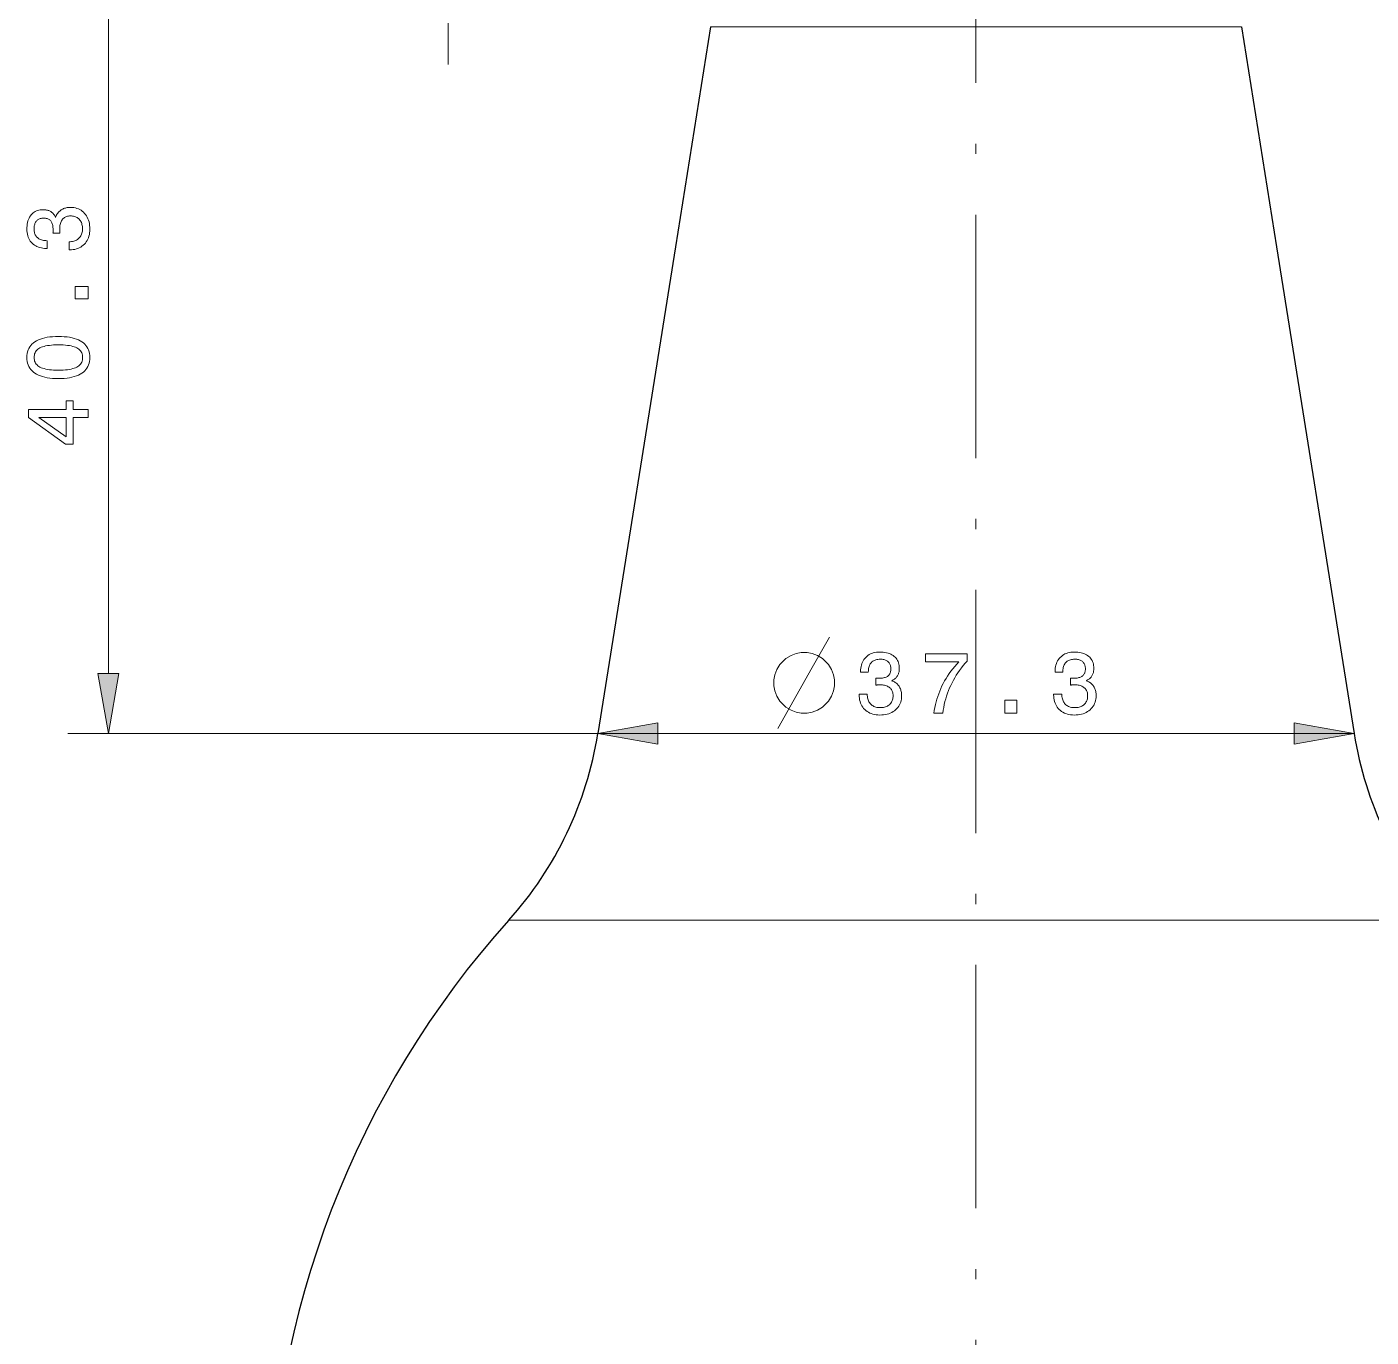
# Model space of a CAD drawing. Extents: x 0 to 297, y 0 to 420.
# Drawn here: x 61.8 to 128.1, y 311.3 to 375.9 of the extents above; entities that cross this region are included whole.
import ezdxf

# ---------------------------------------------------------------- set-up
doc = ezdxf.new("R2010")
doc.units = 0
doc.linetypes.add('DASHDOT', pattern=[18.5, 12, -3, 0.5, -3])

msp = doc.modelspace()

# ---------------------------------------------------------------- linework, layer by layer
at = {"color": 7, "linetype": 'DASHDOT', "lineweight": 13}
msp.add_line((108.657, 385.172), (108.657, 178.651), dxfattribs=at)
at = {"color": 7, "lineweight": 13}
for p, q in [((65.864, 344.039), (65.864, 378.43)), ((120.152, 375.939), (95.558, 375.939)), ((90.007, 341.085), (63.864, 341.085)), ((125.024, 341.085), (90.007, 341.085)), ((92.961, 341.085), (124.352, 341.085)), ((128.877, 331.881), (85.616, 331.881))]:
    msp.add_line(p, q, dxfattribs=at)
at = {"color": 7, "lineweight": 13, "ltscale": 0.051139}
msp.add_line((82.62, 374.085), (82.62, 376.13), dxfattribs=at)
at = {"color": 7, "lineweight": 30, "ltscale": 0.274778}
for p, q in [((95.558, 375.939), (93.829, 365.085)), ((121.756, 375.939), (123.485, 365.085))]:
    msp.add_line(p, q, dxfattribs=at)
at = {"color": 7, "lineweight": 13, "ltscale": 0.040088}
msp.add_line((121.756, 375.939), (120.152, 375.939), dxfattribs=at)
at = {"color": 7, "lineweight": 30}
for p, q in [((93.829, 365.085), (90.007, 341.085)), ((123.485, 365.085), (127.307, 341.085))]:
    msp.add_line(p, q, dxfattribs=at)
at = {"color": 7, "lineweight": 13, "ltscale": 0.057077}
msp.add_line((127.307, 341.085), (125.024, 341.085), dxfattribs=at)
at = {"color": 7, "lineweight": 13}
for points in [[(63.924, 364.941), (63.924, 365.34), (63.986, 365.342), (64.045, 365.349), (64.101, 365.358), (64.154, 365.37), (64.205, 365.386), (64.252, 365.405), (64.297, 365.427), (64.339, 365.453), (64.378, 365.482), (64.414, 365.513), (64.447, 365.548), (64.477, 365.586), (64.503, 365.626), (64.525, 365.669), (64.544, 365.715), (64.56, 365.763), (64.572, 365.814), (64.581, 365.867), (64.586, 365.924), (64.588, 365.983), (64.586, 366.04), (64.582, 366.096), (64.574, 366.148), (64.563, 366.199), (64.548, 366.246), (64.531, 366.292), (64.51, 366.334), (64.487, 366.375), (64.46, 366.412), (64.43, 366.447), (64.397, 366.48), (64.362, 366.509), (64.324, 366.534), (64.284, 366.556), (64.242, 366.575), (64.198, 366.59), (64.151, 366.602), (64.101, 366.61), (64.05, 366.615), (63.996, 366.617), (63.946, 366.615), (63.9, 366.61), (63.855, 366.602), (63.813, 366.59), (63.772, 366.575), (63.734, 366.557), (63.699, 366.535), (63.665, 366.51), (63.634, 366.481), (63.604, 366.45), (63.578, 366.415), (63.554, 366.377), (63.533, 366.337), (63.515, 366.294), (63.499, 366.248), (63.487, 366.199), (63.477, 366.148), (63.47, 366.094), (63.466, 366.038), (63.464, 365.978), (63.464, 365.97), (63.464, 365.961), (63.464, 365.953), (63.465, 365.944), (63.465, 365.935), (63.465, 365.926), (63.465, 365.917), (63.466, 365.908), (63.466, 365.899), (63.466, 365.89), (63.467, 365.88), (63.467, 365.87), (63.468, 365.859), (63.468, 365.848), (63.469, 365.836), (63.47, 365.823), (63.47, 365.81), (63.471, 365.797), (63.472, 365.782), (63.473, 365.768), (63.133, 365.768), (63.134, 365.777), (63.134, 365.786), (63.134, 365.795), (63.135, 365.804), (63.135, 365.813), (63.135, 365.822), (63.136, 365.83), (63.136, 365.839), (63.136, 365.848), (63.136, 365.856), (63.137, 365.864), (63.137, 365.873), (63.137, 365.881), (63.137, 365.889), (63.137, 365.897), (63.137, 365.904), (63.137, 365.912), (63.137, 365.919), (63.138, 365.927), (63.138, 365.934), (63.136, 365.991), (63.133, 366.044), (63.127, 366.095), (63.119, 366.143), (63.109, 366.187), (63.096, 366.229), (63.081, 366.267), (63.064, 366.303), (63.044, 366.336), (63.023, 366.365), (62.998, 366.392), (62.972, 366.416), (62.943, 366.437), (62.911, 366.455), (62.877, 366.47), (62.841, 366.483), (62.802, 366.493), (62.761, 366.5), (62.718, 366.504), (62.672, 366.505), (62.627, 366.504), (62.585, 366.5), (62.544, 366.493), (62.506, 366.484), (62.47, 366.471), (62.436, 366.456), (62.404, 366.439), (62.375, 366.418), (62.347, 366.395), (62.322, 366.369), (62.298, 366.341), (62.278, 366.31), (62.259, 366.277), (62.243, 366.242), (62.23, 366.204), (62.219, 366.163), (62.21, 366.121), (62.204, 366.076), (62.201, 366.028), (62.199, 365.978), (62.201, 365.922), (62.206, 365.869), (62.214, 365.819), (62.225, 365.771), (62.24, 365.726), (62.258, 365.684), (62.279, 365.645), (62.303, 365.608), (62.331, 365.574), (62.362, 365.543), (62.396, 365.515), (62.433, 365.489), (62.473, 365.467), (62.516, 365.448), (62.562, 365.432), (62.611, 365.418), (62.663, 365.408), (62.719, 365.4), (62.777, 365.396), (62.838, 365.394), (62.838, 365.011), (62.809, 365.011), (62.722, 365.013), (62.64, 365.021), (62.56, 365.034), (62.485, 365.052), (62.413, 365.075), (62.344, 365.103), (62.28, 365.136), (62.218, 365.175), (62.161, 365.218), (62.107, 365.267), (62.057, 365.32), (62.012, 365.376), (61.973, 365.437), (61.939, 365.5), (61.911, 365.567), (61.887, 365.638), (61.869, 365.713), (61.856, 365.791), (61.848, 365.872), (61.845, 365.957), (61.847, 366.047), (61.854, 366.133), (61.864, 366.214), (61.879, 366.292), (61.898, 366.365), (61.922, 366.434), (61.95, 366.499), (61.981, 366.56), (62.018, 366.617), (62.058, 366.67), (62.102, 366.718), (62.15, 366.761), (62.201, 366.799), (62.255, 366.832), (62.313, 366.86), (62.374, 366.882), (62.439, 366.9), (62.507, 366.913), (62.578, 366.92), (62.653, 366.923), (62.695, 366.922), (62.737, 366.919), (62.777, 366.914), (62.816, 366.907), (62.854, 366.899), (62.89, 366.888), (62.926, 366.876), (62.96, 366.861), (62.992, 366.845), (63.024, 366.827), (63.054, 366.807), (63.082, 366.785), (63.109, 366.761), (63.135, 366.735), (63.159, 366.708), (63.182, 366.679), (63.203, 366.648), (63.223, 366.615), (63.241, 366.58), (63.258, 366.543), (63.276, 366.591), (63.297, 366.636), (63.32, 366.678), (63.344, 366.719), (63.371, 366.757), (63.4, 366.792), (63.43, 366.825), (63.463, 366.856), (63.497, 366.885), (63.534, 366.911), (63.572, 366.935), (63.612, 366.956), (63.654, 366.975), (63.698, 366.991), (63.743, 367.005), (63.79, 367.017), (63.839, 367.025), (63.889, 367.032), (63.942, 367.035), (63.996, 367.037), (64.08, 367.034), (64.162, 367.025), (64.24, 367.01), (64.314, 366.989), (64.385, 366.963), (64.453, 366.93), (64.517, 366.892), (64.578, 366.848), (64.635, 366.798), (64.689, 366.742), (64.739, 366.681), (64.783, 366.616), (64.822, 366.547), (64.856, 366.474), (64.885, 366.398), (64.909, 366.318), (64.927, 366.233), (64.94, 366.145), (64.948, 366.053), (64.951, 365.957), (64.948, 365.866), (64.94, 365.779), (64.926, 365.696), (64.907, 365.616), (64.883, 365.54), (64.853, 365.468), (64.817, 365.4), (64.777, 365.335), (64.73, 365.274), (64.679, 365.217), (64.622, 365.165), (64.563, 365.118), (64.499, 365.076), (64.432, 365.04), (64.361, 365.01), (64.287, 364.985), (64.209, 364.966), (64.127, 364.952), (64.042, 364.944), (63.953, 364.941)], [(64.864, 362.533), (64.221, 362.533), (64.221, 363.13), (64.864, 363.13)], [(63.401, 358.593), (63.252, 358.596), (63.111, 358.604), (62.977, 358.617), (62.85, 358.636), (62.731, 358.66), (62.619, 358.689), (62.514, 358.723), (62.416, 358.763), (62.326, 358.808), (62.243, 358.859), (62.167, 358.914), (62.1, 358.975), (62.04, 359.04), (61.988, 359.11), (61.945, 359.185), (61.909, 359.265), (61.881, 359.35), (61.861, 359.439), (61.849, 359.533), (61.845, 359.633), (61.849, 359.733), (61.861, 359.828), (61.881, 359.917), (61.908, 360.002), (61.944, 360.082), (61.987, 360.157), (62.038, 360.227), (62.097, 360.292), (62.165, 360.352), (62.239, 360.407), (62.322, 360.457), (62.412, 360.502), (62.51, 360.541), (62.615, 360.575), (62.727, 360.604), (62.847, 360.628), (62.974, 360.646), (63.109, 360.659), (63.251, 360.667), (63.401, 360.67), (63.55, 360.667), (63.692, 360.659), (63.827, 360.646), (63.954, 360.628), (64.073, 360.604), (64.185, 360.575), (64.29, 360.541), (64.387, 360.502), (64.476, 360.457), (64.558, 360.407), (64.633, 360.352), (64.7, 360.292), (64.758, 360.227), (64.809, 360.157), (64.853, 360.082), (64.888, 360.002), (64.915, 359.917), (64.935, 359.828), (64.947, 359.733), (64.951, 359.633), (64.947, 359.533), (64.935, 359.439), (64.915, 359.35), (64.888, 359.265), (64.852, 359.185), (64.809, 359.11), (64.757, 359.04), (64.698, 358.975), (64.631, 358.914), (64.556, 358.859), (64.474, 358.808), (64.384, 358.763), (64.287, 358.723), (64.182, 358.689), (64.07, 358.66), (63.951, 358.636), (63.825, 358.617), (63.691, 358.604), (63.55, 358.596)], [(63.401, 359.006), (63.522, 359.008), (63.636, 359.013), (63.743, 359.02), (63.844, 359.031), (63.938, 359.044), (64.025, 359.061), (64.106, 359.081), (64.18, 359.104), (64.248, 359.129), (64.309, 359.158), (64.363, 359.19), (64.412, 359.226), (64.455, 359.265), (64.493, 359.307), (64.524, 359.353), (64.55, 359.402), (64.571, 359.454), (64.585, 359.51), (64.594, 359.57), (64.596, 359.633), (64.594, 359.696), (64.585, 359.755), (64.571, 359.812), (64.551, 359.864), (64.525, 359.913), (64.494, 359.959), (64.457, 360.001), (64.414, 360.039), (64.366, 360.074), (64.312, 360.106), (64.251, 360.134), (64.184, 360.159), (64.11, 360.182), (64.029, 360.201), (63.942, 360.217), (63.847, 360.231), (63.746, 360.241), (63.638, 360.249), (63.523, 360.253), (63.401, 360.255), (63.279, 360.253), (63.163, 360.249), (63.055, 360.241), (62.953, 360.231), (62.859, 360.217), (62.771, 360.201), (62.69, 360.182), (62.616, 360.159), (62.549, 360.134), (62.488, 360.106), (62.434, 360.074), (62.386, 360.039), (62.343, 360.001), (62.306, 359.959), (62.275, 359.913), (62.249, 359.864), (62.229, 359.812), (62.215, 359.755), (62.206, 359.696), (62.204, 359.633), (62.206, 359.57), (62.215, 359.51), (62.229, 359.454), (62.25, 359.402), (62.276, 359.353), (62.307, 359.307), (62.345, 359.265), (62.388, 359.226), (62.437, 359.19), (62.491, 359.158), (62.552, 359.129), (62.62, 359.104), (62.694, 359.081), (62.775, 359.061), (62.863, 359.044), (62.957, 359.031), (63.058, 359.02), (63.166, 359.013), (63.28, 359.008)], [(64.864, 356.673), (64.122, 356.673), (64.122, 355.355), (63.743, 355.355), (61.932, 356.668), (61.932, 357.061), (63.776, 357.061), (63.776, 357.489), (64.122, 357.489), (64.122, 357.061), (64.864, 357.061)], [(63.776, 355.718), (63.776, 356.673), (62.433, 356.673)], [(100.333, 345.085), (100.033, 345.085), (99.783, 345.035), (99.533, 344.935), (99.283, 344.785), (98.983, 344.485), (98.833, 344.235), (98.733, 343.985), (98.683, 343.735), (98.683, 343.435), (98.733, 343.185), (98.833, 342.935), (98.983, 342.685), (99.283, 342.385), (99.533, 342.235), (99.783, 342.135), (100.033, 342.085), (100.333, 342.085), (100.583, 342.135), (100.833, 342.235), (101.083, 342.385), (101.383, 342.685), (101.533, 342.935), (101.633, 343.185), (101.683, 343.435), (101.683, 343.735), (101.633, 343.985), (101.533, 344.235), (101.383, 344.485), (101.083, 344.785), (100.833, 344.935), (100.583, 345.035)], [(102.894, 343.025), (103.292, 343.025), (103.295, 342.963), (103.301, 342.904), (103.311, 342.848), (103.323, 342.795), (103.339, 342.744), (103.358, 342.697), (103.38, 342.652), (103.406, 342.61), (103.434, 342.571), (103.466, 342.535), (103.501, 342.502), (103.539, 342.472), (103.579, 342.446), (103.622, 342.423), (103.667, 342.404), (103.715, 342.389), (103.766, 342.376), (103.82, 342.368), (103.876, 342.363), (103.935, 342.361), (103.993, 342.362), (104.048, 342.367), (104.101, 342.375), (104.151, 342.386), (104.199, 342.4), (104.244, 342.418), (104.287, 342.438), (104.327, 342.462), (104.365, 342.489), (104.4, 342.519), (104.432, 342.552), (104.461, 342.587), (104.487, 342.624), (104.509, 342.664), (104.527, 342.707), (104.543, 342.751), (104.555, 342.798), (104.563, 342.847), (104.568, 342.899), (104.57, 342.953), (104.568, 343.002), (104.563, 343.049), (104.555, 343.094), (104.543, 343.136), (104.528, 343.176), (104.509, 343.214), (104.488, 343.25), (104.463, 343.284), (104.434, 343.315), (104.402, 343.344), (104.367, 343.371), (104.33, 343.395), (104.289, 343.416), (104.246, 343.434), (104.201, 343.449), (104.152, 343.462), (104.101, 343.472), (104.047, 343.479), (103.99, 343.483), (103.931, 343.484), (103.923, 343.484), (103.914, 343.484), (103.905, 343.484), (103.897, 343.484), (103.888, 343.484), (103.879, 343.484), (103.87, 343.483), (103.861, 343.483), (103.852, 343.483), (103.842, 343.482), (103.833, 343.482), (103.823, 343.481), (103.812, 343.481), (103.801, 343.48), (103.789, 343.48), (103.776, 343.479), (103.763, 343.478), (103.749, 343.478), (103.735, 343.477), (103.72, 343.476), (103.72, 343.815), (103.729, 343.815), (103.739, 343.815), (103.748, 343.814), (103.757, 343.814), (103.766, 343.814), (103.774, 343.813), (103.783, 343.813), (103.792, 343.813), (103.8, 343.813), (103.809, 343.812), (103.817, 343.812), (103.825, 343.812), (103.833, 343.812), (103.841, 343.812), (103.849, 343.812), (103.857, 343.811), (103.865, 343.811), (103.872, 343.811), (103.88, 343.811), (103.887, 343.811), (103.943, 343.812), (103.997, 343.816), (104.048, 343.822), (104.095, 343.83), (104.14, 343.84), (104.182, 343.853), (104.22, 343.868), (104.256, 343.885), (104.288, 343.904), (104.318, 343.926), (104.345, 343.95), (104.368, 343.977), (104.389, 344.006), (104.408, 344.037), (104.423, 344.071), (104.436, 344.108), (104.445, 344.146), (104.452, 344.188), (104.457, 344.231), (104.458, 344.277), (104.457, 344.322), (104.453, 344.364), (104.446, 344.404), (104.436, 344.442), (104.424, 344.479), (104.409, 344.512), (104.391, 344.544), (104.371, 344.574), (104.348, 344.602), (104.322, 344.627), (104.294, 344.65), (104.263, 344.671), (104.23, 344.689), (104.194, 344.705), (104.156, 344.719), (104.116, 344.73), (104.073, 344.738), (104.028, 344.745), (103.981, 344.748), (103.931, 344.749), (103.875, 344.748), (103.822, 344.743), (103.771, 344.735), (103.724, 344.723), (103.679, 344.709), (103.637, 344.691), (103.597, 344.67), (103.561, 344.646), (103.527, 344.618), (103.496, 344.587), (103.467, 344.553), (103.442, 344.516), (103.42, 344.476), (103.401, 344.433), (103.384, 344.387), (103.371, 344.338), (103.36, 344.285), (103.353, 344.23), (103.349, 344.172), (103.347, 344.111), (102.963, 344.111), (102.963, 344.14), (102.966, 344.226), (102.974, 344.309), (102.986, 344.388), (103.004, 344.464), (103.027, 344.536), (103.056, 344.604), (103.089, 344.669), (103.127, 344.73), (103.171, 344.788), (103.219, 344.842), (103.273, 344.892), (103.329, 344.936), (103.389, 344.975), (103.453, 345.009), (103.52, 345.038), (103.591, 345.062), (103.665, 345.08), (103.743, 345.093), (103.825, 345.101), (103.91, 345.104), (104, 345.101), (104.086, 345.095), (104.167, 345.084), (104.245, 345.07), (104.318, 345.05), (104.387, 345.027), (104.452, 344.999), (104.513, 344.967), (104.57, 344.931), (104.623, 344.891), (104.671, 344.846), (104.714, 344.799), (104.752, 344.748), (104.784, 344.693), (104.812, 344.636), (104.835, 344.574), (104.853, 344.51), (104.865, 344.442), (104.873, 344.371), (104.876, 344.296), (104.875, 344.253), (104.872, 344.212), (104.867, 344.172), (104.86, 344.133), (104.852, 344.095), (104.841, 344.058), (104.828, 344.023), (104.814, 343.989), (104.798, 343.957), (104.78, 343.925), (104.759, 343.895), (104.738, 343.866), (104.714, 343.839), (104.688, 343.814), (104.661, 343.79), (104.631, 343.767), (104.6, 343.746), (104.567, 343.726), (104.533, 343.708), (104.496, 343.691), (104.543, 343.672), (104.588, 343.652), (104.631, 343.629), (104.671, 343.604), (104.709, 343.578), (104.745, 343.549), (104.778, 343.519), (104.809, 343.486), (104.838, 343.451), (104.864, 343.415), (104.888, 343.377), (104.909, 343.336), (104.928, 343.295), (104.944, 343.251), (104.958, 343.206), (104.969, 343.159), (104.978, 343.11), (104.984, 343.059), (104.988, 343.007), (104.989, 342.953), (104.986, 342.868), (104.978, 342.787), (104.963, 342.709), (104.942, 342.635), (104.916, 342.564), (104.883, 342.496), (104.845, 342.432), (104.8, 342.371), (104.75, 342.314), (104.694, 342.26), (104.633, 342.21), (104.568, 342.165), (104.5, 342.126), (104.427, 342.092), (104.351, 342.064), (104.27, 342.04), (104.186, 342.022), (104.098, 342.009), (104.006, 342.001), (103.91, 341.998), (103.819, 342.001), (103.732, 342.009), (103.649, 342.023), (103.569, 342.042), (103.493, 342.066), (103.421, 342.096), (103.353, 342.131), (103.288, 342.172), (103.227, 342.218), (103.17, 342.27), (103.117, 342.326), (103.071, 342.386), (103.029, 342.45), (102.993, 342.517), (102.963, 342.587), (102.938, 342.662), (102.919, 342.74), (102.905, 342.821), (102.897, 342.907), (102.894, 342.995)], [(106.581, 342.085), (106.602, 342.228), (106.628, 342.37), (106.658, 342.509), (106.691, 342.647), (106.729, 342.783), (106.771, 342.916), (106.817, 343.048), (106.866, 343.178), (106.92, 343.305), (106.978, 343.431), (107.041, 343.555), (107.108, 343.678), (107.179, 343.8), (107.256, 343.921), (107.337, 344.04), (107.422, 344.159), (107.512, 344.277), (107.607, 344.393), (107.706, 344.509), (107.81, 344.623), (106.17, 344.623), (106.17, 345.017), (108.225, 345.017), (108.225, 344.659), (108.125, 344.547), (108.029, 344.433), (107.937, 344.317), (107.849, 344.2), (107.766, 344.081), (107.687, 343.961), (107.612, 343.838), (107.541, 343.714), (107.474, 343.589), (107.412, 343.461), (107.353, 343.332), (107.299, 343.201), (107.25, 343.068), (107.204, 342.933), (107.162, 342.797), (107.125, 342.658), (107.092, 342.518), (107.063, 342.375), (107.038, 342.231), (107.017, 342.085)], [(112.488, 343.025), (112.887, 343.025), (112.89, 342.963), (112.896, 342.904), (112.905, 342.848), (112.918, 342.795), (112.933, 342.744), (112.952, 342.697), (112.975, 342.652), (113, 342.61), (113.029, 342.571), (113.061, 342.535), (113.096, 342.502), (113.133, 342.472), (113.173, 342.446), (113.216, 342.423), (113.262, 342.404), (113.31, 342.389), (113.361, 342.376), (113.415, 342.368), (113.471, 342.363), (113.53, 342.361), (113.588, 342.362), (113.643, 342.367), (113.696, 342.375), (113.746, 342.386), (113.794, 342.4), (113.839, 342.418), (113.882, 342.438), (113.922, 342.462), (113.959, 342.489), (113.995, 342.519), (114.027, 342.552), (114.056, 342.587), (114.081, 342.624), (114.103, 342.664), (114.122, 342.707), (114.137, 342.751), (114.149, 342.798), (114.158, 342.847), (114.163, 342.899), (114.164, 342.953), (114.163, 343.002), (114.158, 343.049), (114.149, 343.094), (114.138, 343.136), (114.122, 343.176), (114.104, 343.214), (114.082, 343.25), (114.057, 343.284), (114.029, 343.315), (113.997, 343.344), (113.962, 343.371), (113.924, 343.395), (113.884, 343.416), (113.841, 343.434), (113.795, 343.449), (113.747, 343.462), (113.695, 343.472), (113.642, 343.479), (113.585, 343.483), (113.526, 343.484), (113.517, 343.484), (113.508, 343.484), (113.5, 343.484), (113.491, 343.484), (113.482, 343.484), (113.473, 343.484), (113.464, 343.483), (113.455, 343.483), (113.446, 343.483), (113.437, 343.482), (113.427, 343.482), (113.417, 343.481), (113.407, 343.481), (113.395, 343.48), (113.383, 343.48), (113.371, 343.479), (113.358, 343.478), (113.344, 343.478), (113.33, 343.477), (113.315, 343.476), (113.315, 343.815), (113.324, 343.815), (113.333, 343.815), (113.342, 343.814), (113.351, 343.814), (113.36, 343.814), (113.369, 343.813), (113.378, 343.813), (113.386, 343.813), (113.395, 343.813), (113.403, 343.812), (113.412, 343.812), (113.42, 343.812), (113.428, 343.812), (113.436, 343.812), (113.444, 343.812), (113.452, 343.811), (113.459, 343.811), (113.467, 343.811), (113.474, 343.811), (113.481, 343.811), (113.538, 343.812), (113.592, 343.816), (113.642, 343.822), (113.69, 343.83), (113.735, 343.84), (113.776, 343.853), (113.815, 343.868), (113.85, 343.885), (113.883, 343.904), (113.912, 343.926), (113.939, 343.95), (113.963, 343.977), (113.984, 344.006), (114.002, 344.037), (114.018, 344.071), (114.03, 344.108), (114.04, 344.146), (114.047, 344.188), (114.051, 344.231), (114.053, 344.277), (114.051, 344.322), (114.047, 344.364), (114.04, 344.404), (114.031, 344.442), (114.019, 344.479), (114.004, 344.512), (113.986, 344.544), (113.966, 344.574), (113.942, 344.602), (113.917, 344.627), (113.888, 344.65), (113.857, 344.671), (113.824, 344.689), (113.789, 344.705), (113.751, 344.719), (113.711, 344.73), (113.668, 344.738), (113.623, 344.745), (113.575, 344.748), (113.526, 344.749), (113.47, 344.748), (113.416, 344.743), (113.366, 344.735), (113.318, 344.723), (113.273, 344.709), (113.231, 344.691), (113.192, 344.67), (113.155, 344.646), (113.121, 344.618), (113.09, 344.587), (113.062, 344.553), (113.037, 344.516), (113.014, 344.476), (112.995, 344.433), (112.979, 344.387), (112.965, 344.338), (112.955, 344.285), (112.948, 344.23), (112.943, 344.172), (112.942, 344.111), (112.558, 344.111), (112.558, 344.14), (112.56, 344.226), (112.568, 344.309), (112.581, 344.388), (112.599, 344.464), (112.622, 344.536), (112.65, 344.604), (112.683, 344.669), (112.722, 344.73), (112.765, 344.788), (112.814, 344.842), (112.867, 344.892), (112.924, 344.936), (112.984, 344.975), (113.047, 345.009), (113.115, 345.038), (113.186, 345.062), (113.26, 345.08), (113.338, 345.093), (113.419, 345.101), (113.504, 345.104), (113.594, 345.101), (113.68, 345.095), (113.762, 345.084), (113.839, 345.07), (113.912, 345.05), (113.982, 345.027), (114.047, 344.999), (114.108, 344.967), (114.164, 344.931), (114.217, 344.891), (114.265, 344.846), (114.308, 344.799), (114.346, 344.748), (114.379, 344.693), (114.407, 344.636), (114.43, 344.574), (114.447, 344.51), (114.46, 344.442), (114.467, 344.371), (114.47, 344.296), (114.469, 344.253), (114.466, 344.212), (114.461, 344.172), (114.455, 344.133), (114.446, 344.095), (114.435, 344.058), (114.423, 344.023), (114.409, 343.989), (114.392, 343.957), (114.374, 343.925), (114.354, 343.895), (114.332, 343.866), (114.308, 343.839), (114.283, 343.814), (114.255, 343.79), (114.226, 343.767), (114.195, 343.746), (114.162, 343.726), (114.127, 343.708), (114.091, 343.691), (114.138, 343.672), (114.183, 343.652), (114.225, 343.629), (114.266, 343.604), (114.304, 343.578), (114.339, 343.549), (114.373, 343.519), (114.404, 343.486), (114.432, 343.451), (114.458, 343.415), (114.482, 343.377), (114.504, 343.336), (114.522, 343.295), (114.539, 343.251), (114.553, 343.206), (114.564, 343.159), (114.573, 343.11), (114.579, 343.059), (114.583, 343.007), (114.584, 342.953), (114.581, 342.868), (114.572, 342.787), (114.557, 342.709), (114.537, 342.635), (114.51, 342.564), (114.478, 342.496), (114.439, 342.432), (114.395, 342.371), (114.345, 342.314), (114.289, 342.26), (114.228, 342.21), (114.163, 342.165), (114.094, 342.126), (114.022, 342.092), (113.945, 342.064), (113.865, 342.04), (113.78, 342.022), (113.692, 342.009), (113.6, 342.001), (113.504, 341.998), (113.414, 342.001), (113.326, 342.009), (113.243, 342.023), (113.163, 342.042), (113.088, 342.066), (113.015, 342.096), (112.947, 342.131), (112.882, 342.172), (112.822, 342.218), (112.764, 342.27), (112.712, 342.326), (112.665, 342.386), (112.624, 342.45), (112.588, 342.517), (112.557, 342.587), (112.532, 342.662), (112.513, 342.74), (112.499, 342.821), (112.491, 342.907), (112.488, 342.995)], [(65.343, 344.039), (65.864, 341.085), (66.385, 344.039)], [(110.081, 342.085), (110.081, 342.728), (110.677, 342.728), (110.677, 342.085)], [(92.961, 341.606), (90.007, 341.085), (92.961, 340.564)], [(124.352, 340.564), (127.307, 341.085), (124.352, 341.606)]]:
    msp.add_lwpolyline(points, close=True, dxfattribs=at)
msp.add_lwpolyline([(98.883, 341.335), (100.583, 344.335), (101.433, 345.835)], dxfattribs=at)
at = {"color": 7, "lineweight": 30}
for centre, radius, start, end in [((72.231, 343.916), 18, 318.04043, 350.95069), ((145.083, 343.916), 18, 189.04931, 221.95957), ((119.867, 301.085), 46.06, 138.04031, 179.99999)]:
    msp.add_arc(centre, radius, start, end, dxfattribs=at)
at = {"color": 7, "lineweight": 13}
for points in [[(65.343, 344.039), (65.864, 341.085), (65.343, 344.039), (66.385, 344.039)], [(92.961, 341.606), (90.007, 341.085), (92.961, 341.606), (92.961, 340.564)], [(124.352, 340.564), (127.307, 341.085), (124.352, 340.564), (124.352, 341.606)]]:
    msp.add_solid(points, dxfattribs=at)

doc.saveas('drawing.dxf')
